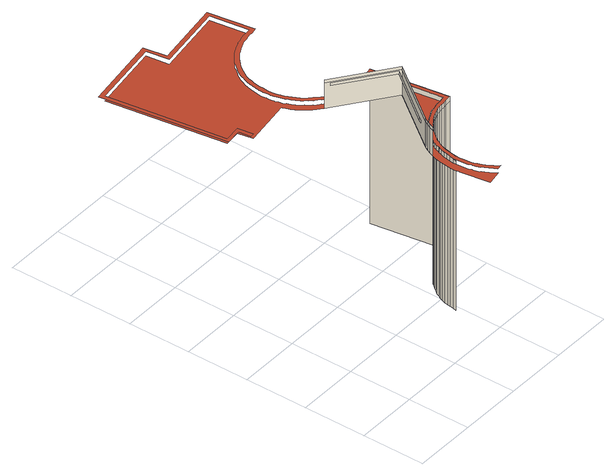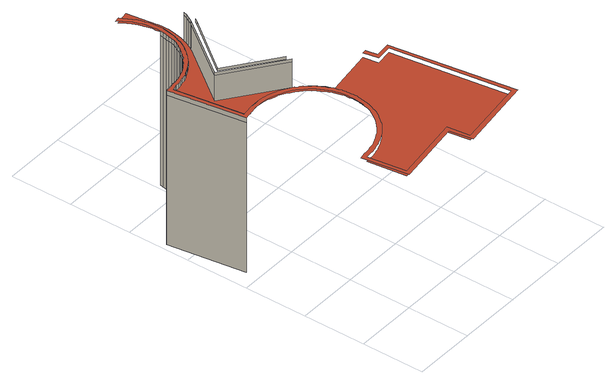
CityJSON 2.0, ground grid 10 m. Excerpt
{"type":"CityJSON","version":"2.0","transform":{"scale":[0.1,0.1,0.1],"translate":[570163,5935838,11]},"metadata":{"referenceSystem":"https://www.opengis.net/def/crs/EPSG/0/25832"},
"CityObjects":{
"building1":{"type":"Building","attributes":{"Grundfläche 2D":"3471.027992","Grundhöhe NN":"11.760"},"geometry":[{"type":"MultiSurface","lod":"3","boundaries":[[[0,1,2,3]],[[2,1,4,5]],[[5,4,6,7]],[[8,9,10,11]],[[9,8,12,13]],[[14,15,16,17]],[[15,14,18,19]],[[9,20,21,10]],[[20,9,13,22]],[[23,24,7,6,25,26]],[[20,27,28,21]],[[15,29,30,16]],[[27,20,22,31]],[[29,15,19,32]],[[33,23,26,34]],[[27,35,36,28]],[[37,38,39,40]],[[41,33,34,42]],[[35,27,31,43]],[[29,44,45,30]],[[42,46,47,41]],[[29,32,48,44]],[[35,49,50,36]],[[49,35,43,51]],[[44,52,53,45]],[[52,44,48,54]],[[55,47,46,56]],[[49,57,58,50]],[[57,49,51,59]],[[57,60,61,58]],[[62,55,56,63]],[[60,57,59,64]],[[60,65,66,61]],[[65,60,64,67]],[[68,69,62,63,70,71]],[[65,72,73,66]],[[71,74,75,68]],[[72,65,67,76]],[[72,77,78,73]],[[77,72,76,79]],[[74,80,81,75]],[[82,81,80,83]],[[77,84,85,78]],[[84,77,79,86]],[[83,87,88,82]],[[84,89,90,85]],[[89,84,86,91]],[[92,88,87,93]],[[89,94,95,90]],[[38,96,97,39]],[[94,89,91,98]],[[99,100,101,102,103,104,105,106,107,108,109,110,111,54,48,32,19,18,112,113,114,115,116,117,118,119,120,121,122,123,124,125,126,127,128,129,130,131,132,133,134,135,136,137,3,2,5,7,24,23,33,41,47,55,62,69,68,75,81,82,88,92,138,139,140,141,142,143,144,145,146,147,148,149,150,151,152,153,154,155,156,157,158,159,160,161,162,163,164,165,166,167,168,169,170,171,172,173,174,175,176,177,178,179,180,181,182,183,184,185,186,187,188,189,190,191,192,193,194,195,196,197,198,199,200,201,202,203,204,205,206,207,208,209,210,211,212,213,214,215,216,217,218,219,220,221,222,223,224,225,226,227,228,229,230,231,232,233,234,235,236,237,238,239,240,241]],[[138,92,93,242]],[[94,243,244,95]],[[243,94,98,245]],[[52,246,247,53]],[[139,138,242,248]],[[243,249,250,244]],[[251,252,253,254,255,256,257,258,11,10,21,28,36,50,58,61,66,73,78,85,90,95,244,250,259,260,261,262,263,264,265,266,267,268,269,270,271,272,273,274,275,276,277,278,279,280,281,282,283,284,285,286,287,288,289,290,291,292,293,294,295,296,297,298,299,300,301,302,303,304,305,306,307,308,309,310,311,312,313,314,315,316,317,318,319,320,321,322,323,324,325,326,327,328,329,330,331,332,333,334,335,336,337,338,339,340,341,342,343,344,345,346,347,348,349,350,351,352,353,354,355,356,357,358,359,360,361,362,363,364,365,366,367,368,369,370,371,372,373,374,375,376,377,378,379,380,381,382,383,384,385,386,387,388,389,390,391,392,393,394,395,396,397,398,399,400,401,402,403,404,405,406,407,408,409,410,411,412,413,414,415,416,417,418,419,420,421,422,423,424,425,426,427,428,429,430,431,432,433,434,435,436,437,438,248,242,93,87,83,80,74,71,70,63,56,46,42,34,26,25,6,4,1,0,439,440,441,442,443,444,445,446,447,448,449,450,451,452,453,454,455,456,457,458,459]],[[249,243,245,460]],[[249,461,259,250]],[[140,139,248,438]],[[461,249,460,462]],[[141,140,438,437]],[[461,463,260,259]],[[463,461,462,464]],[[246,111,110,465]],[[52,54,111,246]],[[437,436,142,141]],[[463,466,261,260]],[[466,463,464,467]],[[96,468,469,97]],[[466,470,262,261]],[[145,144,143,142,436,435,434,433]],[[470,466,467,471]],[[246,465,472,247]],[[433,432,146,145]],[[470,473,263,262]],[[473,470,471,474]],[[146,432,431,430,148,147]],[[473,475,264,263]],[[475,473,474,476]],[[475,477,265,264]],[[430,429,149,148]],[[477,475,476,478]],[[160,159,419,418]],[[477,479,266,265]],[[479,477,478,480]],[[150,149,429,428]],[[159,158,420,419]],[[481,267,266,479]],[[151,150,428,427]],[[481,479,480,482]],[[153,152,151,427,426,425]],[[481,483,268,267]],[[483,481,482,484]],[[425,424,154,153]],[[483,485,269,268]],[[485,483,484,486]]],"semantics":{"surfaces":[{"type":"WallSurface"},{"type":"RoofSurface"}],"values":[0,0,0,0,0,0,0,0,0,0,0,0,0,0,0,0,0,0,0,0,0,0,0,0,0,0,0,0,0,0,0,0,0,0,0,0,0,0,0,0,0,0,0,0,0,0,0,0,0,0,0,1,0,0,0,0,0,0,1,0,0,0,0,0,0,0,0,0,0,0,0,0,0,0,0,0,0,0,0,0,0,0,0,0,0,0,0,0,0,0,0,0,0,0,0,0,0,0,0]}}]}
},
"vertices":[
[187,70,273],[188,76,273],[188,76,265],[187,70,265],[189,82,273],[189,82,265],[190,88,273],[190,88,265],[193,70,265],[194,75,265],[194,75,273],[193,70,273],[193,70,8],[194,75,8],[183,102,309],[185,108,309],[185,108,314],[183,102,314],[183,102,265],[185,108,265],[195,81,265],[195,81,273],[195,81,8],[192,94,265],[191,93,265],[191,93,273],[192,94,273],[196,86,265],[196,86,273],[188,114,309],[188,114,314],[196,86,8],[188,114,265],[193,99,265],[193,99,273],[197,92,265],[197,92,273],[185,123,314],[188,128,314],[188,128,309],[185,123,309],[194,99,265],[194,99,273],[197,92,8],[191,119,309],[191,119,314],[196,105,273],[196,105,265],[191,119,265],[199,97,265],[199,97,273],[199,97,8],[192,121,309],[192,121,314],[192,121,265],[198,110,265],[198,110,273],[201,102,265],[201,102,273],[201,102,8],[204,107,265],[204,107,273],[201,115,265],[201,115,273],[204,107,8],[206,112,265],[206,112,273],[206,112,8],[205,120,265],[204,120,265],[204,120,273],[205,120,273],[210,117,265],[210,117,273],[208,125,273],[208,125,265],[210,117,8],[213,121,265],[213,121,273],[213,121,8],[212,129,273],[212,129,265],[212,130,265],[212,130,273],[217,126,265],[217,126,273],[217,126,8],[216,134,273],[216,134,265],[220,130,265],[220,130,273],[220,130,8],[221,138,265],[221,138,273],[225,133,265],[225,133,273],[252,213,314],[252,213,309],[225,133,8],[64,316,265],[141,327,265],[141,326,265],[143,321,265],[145,315,265],[148,310,265],[151,305,265],[155,300,265],[159,295,265],[163,291,265],[167,287,265],[175,280,265],[262,215,265],[181,96,265],[179,90,265],[178,84,265],[177,77,265],[176,71,265],[176,65,265],[176,58,265],[177,52,265],[177,51,265],[184,4,265],[207,8,265],[206,8,265],[206,9,265],[203,13,265],[200,18,265],[200,19,265],[197,24,265],[195,29,265],[194,29,265],[192,35,265],[191,40,265],[191,41,265],[189,46,265],[188,52,265],[188,58,265],[187,64,265],[225,142,265],[230,145,265],[235,148,265],[241,151,265],[246,153,265],[246,154,265],[251,156,265],[252,156,265],[257,157,265],[258,157,265],[263,159,265],[269,160,265],[275,160,265],[278,161,265],[279,161,265],[284,162,265],[268,271,265],[262,270,265],[259,270,265],[253,269,265],[247,268,265],[241,268,265],[235,268,265],[230,268,265],[229,268,265],[224,269,265],[223,269,265],[218,270,265],[217,270,265],[212,272,265],[206,274,265],[201,276,265],[200,276,265],[195,279,265],[190,282,265],[185,285,265],[180,288,265],[180,289,265],[176,292,265],[175,293,265],[171,296,265],[171,297,265],[167,301,265],[164,306,265],[163,306,265],[160,310,265],[160,311,265],[157,316,265],[154,321,265],[152,327,265],[151,327,265],[149,332,265],[148,338,265],[146,343,265],[146,344,265],[145,349,265],[145,350,265],[145,355,265],[145,356,265],[144,361,265],[144,362,265],[144,367,265],[144,368,265],[145,373,265],[145,374,265],[146,379,265],[146,380,265],[147,385,265],[147,386,265],[148,391,265],[150,397,265],[153,402,265],[153,403,265],[155,408,265],[158,413,265],[161,418,265],[162,418,265],[165,423,265],[169,427,265],[169,428,265],[173,432,265],[178,436,265],[182,439,265],[182,440,265],[183,440,265],[187,443,265],[192,446,265],[193,446,265],[198,449,265],[203,451,265],[209,453,265],[209,454,265],[214,455,265],[220,457,265],[221,457,265],[226,458,265],[232,458,265],[241,459,265],[232,521,265],[123,505,265],[118,541,265],[7,525,265],[34,337,265],[60,340,265],[225,142,273],[229,137,265],[229,137,273],[229,137,8],[262,215,309],[262,215,314],[230,145,273],[234,140,265],[234,140,273],[202,26,273],[200,31,273],[198,37,273],[196,42,273],[195,47,273],[194,53,273],[194,59,273],[193,64,273],[238,143,273],[243,146,273],[248,148,273],[254,150,273],[259,152,273],[264,153,273],[270,154,273],[275,154,273],[280,155,273],[291,156,273],[273,278,273],[267,277,273],[261,277,273],[261,276,273],[258,276,273],[252,275,273],[247,274,273],[243,274,273],[241,274,273],[236,274,273],[230,274,273],[224,275,273],[219,276,273],[214,278,273],[208,280,273],[203,282,273],[198,284,273],[193,287,273],[188,290,273],[184,293,273],[180,297,273],[176,301,273],[172,305,273],[168,309,273],[165,314,273],[162,319,273],[160,324,273],[157,329,273],[155,334,273],[154,339,273],[152,345,273],[151,350,273],[151,356,273],[151,362,273],[151,367,273],[151,373,273],[152,378,273],[153,384,273],[155,389,273],[156,395,273],[158,400,273],[161,405,273],[164,410,273],[167,414,273],[170,419,273],[174,423,273],[178,427,273],[182,431,273],[186,434,273],[191,438,273],[196,440,273],[201,443,273],[206,445,273],[211,447,273],[216,449,273],[218,449,273],[222,450,273],[227,451,273],[233,452,273],[237,452,273],[247,454,273],[236,528,273],[128,512,273],[122,549,273],[0,531,273],[30,331,273],[55,334,273],[58,315,273],[64,316,273],[60,340,273],[34,337,273],[7,525,273],[118,541,273],[123,505,273],[232,521,273],[241,459,273],[232,458,273],[226,458,273],[221,457,273],[220,457,273],[214,455,273],[209,454,273],[209,453,273],[203,451,273],[198,449,273],[193,446,273],[192,446,273],[187,443,273],[183,440,273],[182,439,273],[178,436,273],[173,432,273],[169,428,273],[169,427,273],[165,423,273],[162,418,273],[161,418,273],[158,413,273],[155,408,273],[153,403,273],[153,402,273],[150,397,273],[148,391,273],[147,386,273],[147,385,273],[146,380,273],[146,379,273],[145,374,273],[145,373,273],[144,368,273],[144,367,273],[144,362,273],[144,361,273],[145,356,273],[145,355,273],[145,350,273],[145,349,273],[146,344,273],[146,343,273],[148,338,273],[149,332,273],[151,327,273],[152,327,273],[154,321,273],[157,316,273],[160,311,273],[160,310,273],[163,306,273],[164,306,273],[167,301,273],[171,297,273],[171,296,273],[175,293,273],[176,292,273],[180,289,273],[180,288,273],[185,285,273],[190,282,273],[195,279,273],[200,276,273],[201,276,273],[206,274,273],[212,272,273],[217,270,273],[218,270,273],[223,269,273],[224,269,273],[229,268,273],[230,268,273],[235,268,273],[241,268,273],[247,268,273],[253,269,273],[259,270,273],[262,270,273],[268,271,273],[284,162,273],[279,161,273],[278,161,273],[275,160,273],[269,160,273],[263,159,273],[258,157,273],[257,157,273],[252,156,273],[251,156,273],[246,154,273],[246,153,273],[241,151,273],[235,148,273],[187,64,273],[188,58,273],[188,52,273],[189,46,273],[191,41,273],[191,40,273],[192,35,273],[194,29,273],[195,29,273],[197,24,273],[200,19,273],[200,18,273],[203,13,273],[206,9,273],[206,8,273],[207,8,273],[214,9,273],[212,11,273],[211,12,273],[208,17,273],[205,21,273],[234,140,8],[238,143,265],[238,143,8],[243,146,265],[243,146,8],[175,280,309],[248,148,265],[248,148,8],[175,270,314],[175,270,309],[254,150,265],[254,150,8],[175,280,314],[259,152,265],[259,152,8],[264,153,265],[264,153,8],[270,154,265],[270,154,8],[275,154,265],[275,154,8],[280,155,265],[280,155,8],[291,156,265],[291,156,8],[273,278,265],[273,278,8]
]}
